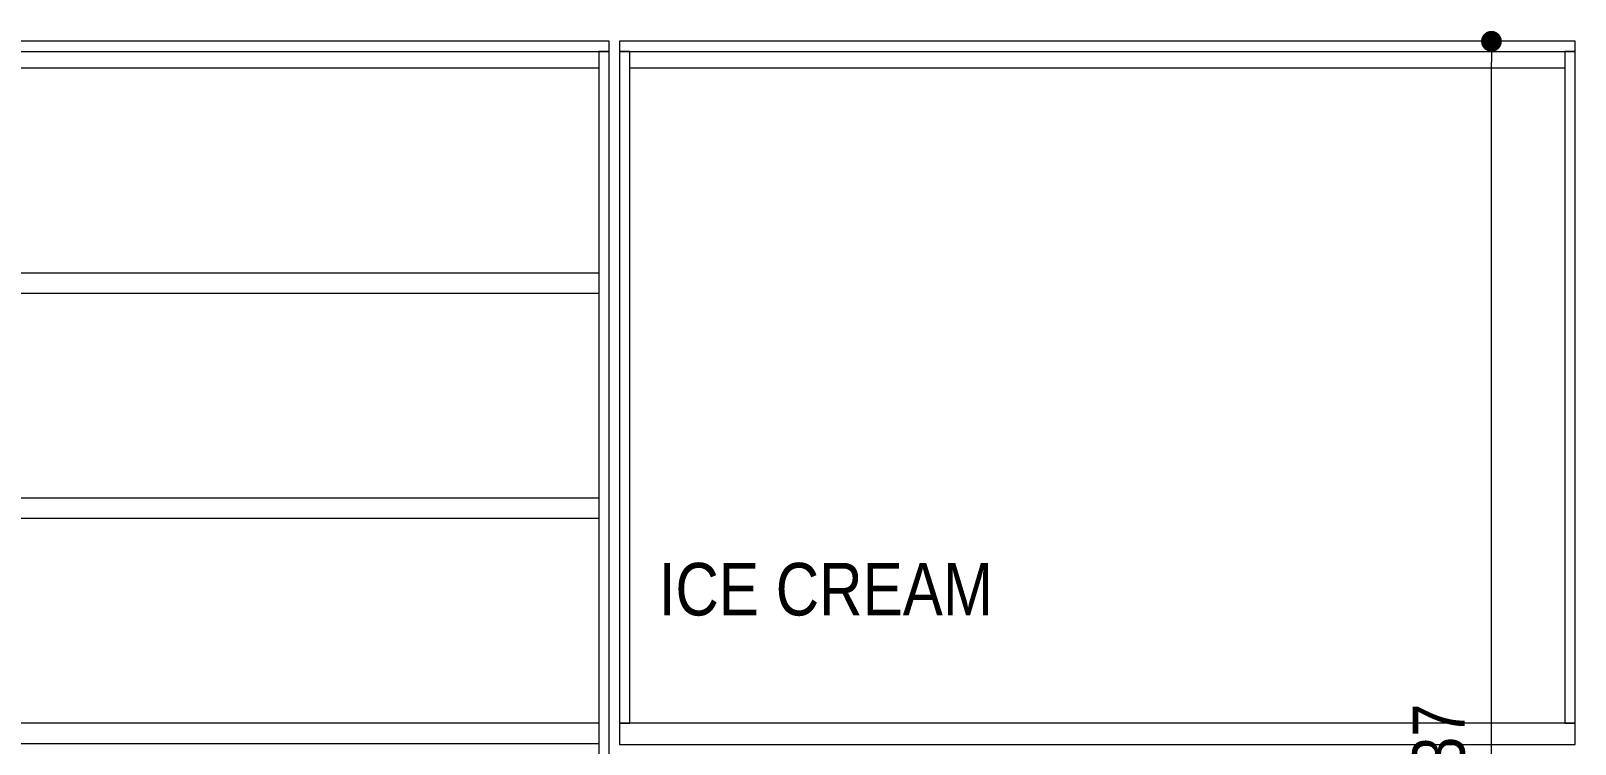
# Model space of a CAD drawing. Header units: millimetres. Extents: x 106699 to 122058, y 158555 to 162844.
# Drawn here: x 109925.6 to 110074.1, y 160426.1 to 160494.7 of the extents above; entities that cross this region are included whole.
import ezdxf

# ---------------------------------------------------------------- set-up
doc = ezdxf.new("R2010")
doc.units = ezdxf.units.MM
doc.layers.add('no3_paslanmaz kesit on', color=153, linetype='Continuous', lineweight=20)
doc.layers.add('no3_yazı tefriş', color=152, linetype='Continuous', lineweight=0)
doc.layers.add('S2000-002 Çizgi', color=7, linetype='Continuous')
doc.styles.add('BE', font='ARIALN.TTF')
doc.styles.get("Standard").update_dxf_attribs({"font": 'arial.ttf'})
doc.dimstyles.new('Copy of BE-50', dxfattribs={"dimscale": 100, "dimtxt": 0.05, "dimasz": 0.02, "dimexe": 0.025, "dimexo": 0, "dimgap": 0.025, "dimtad": 1, "dimdec": 1, "dimrnd": 0.5, "dimdsep": 46, "dimtxsty": 'BE', "dimblk": 'DOT', "dimcen": 0.5, "dimdle": 0.025, "dimse1": 1, "dimse2": 1, "dimclrd": 256, "dimclre": 256, "dimclrt": 256, "dimadec": 0, "dimazin": 2, "dimtm": 1e-09, "dimtfac": 1, "dimtdec": 1, "dimtix": 1, "dimtmove": 2, "dimatfit": 0, "dimldrblk": 'DOT', "dimfxl": 0.5, "dimfxlon": 1, "dimtolj": 1, "dimlwd": 9, "dimlwe": 0, "dimarcsym": 0})

# ---------------------------------------------------------------- blocks, each defined once
blk = doc.blocks.new('_Dot')
at = {"color": 0, "linetype": 'ByBlock', "lineweight": -2}
blk.add_line((-0.5, 0), (-1, 0), dxfattribs=at)
at = {"color": 0, "linetype": 'ByBlock', "const_width": 0.5}
blk.add_lwpolyline([(-0.25, 0, 1), (0.25, 0, 1)], format="xyb", close=True, dxfattribs=at)
blk = doc.blocks.new('*D138')
at = {"layer": 'Defpoints', "color": 0, "transparency": 16777216}
for p in [(117214.39, 160960.11), (117215.68, 160960.11), (117215.68, 160823.15)]:
    blk.add_point(p, dxfattribs=at)
at = {"layer": 'S2000-002 Çizgi', "color": 134, "lineweight": 9, "true_color": 0x00a5a5, "transparency": 16777216}
blk.add_line((117214.39, 160825.15), (117214.39, 160958.11), dxfattribs=at)
at = {"layer": 'S2000-002 Çizgi', "color": 134, "lineweight": 9, "true_color": 0x00a5a5, "transparency": 16777216, "xscale": 2, "yscale": 2, "zscale": 2}
for p, rotation in [((117214.39, 160960.11), 90), ((117214.39, 160823.15), 270)]:
    blk.add_blockref('_Dot', p, dxfattribs=dict(at, rotation=rotation))
at = {"layer": 'S2000-002 Çizgi', "color": 134, "true_color": 0x00a5a5, "transparency": 16777216, "insert": (117209.34, 160891.63), "char_height": 5, "attachment_point": 5, "rotation": 90, "style": 'BE'}
blk.add_mtext('\\A1;137', dxfattribs=at)
blk = doc.blocks.new('AA')
at = {"layer": 'no3_paslanmaz kesit on'}
for p, q in [((117128.53, 160937.82), (116980.53, 160937.82)), ((117128.53, 160935.85, 0.14), (116980.53, 160935.85, 0.14)), ((117128.53, 160916.17), (116980.53, 160916.17)), ((117128.53, 160914.2, 0.14), (116980.53, 160914.2, 0.14)), ((117128.53, 160894.52), (116980.53, 160894.52)), ((117128.53, 160892.55, 0.14), (116980.53, 160892.55, 0.14))]:
    blk.add_line(p, q, dxfattribs=at)
for points in [[(116979.59, 160959.12), (117129.52, 160959.12), (117129.52, 160960.11), (116979.59, 160960.11), (116979.59, 160959.12)], [(117128.53, 160957.53), (116980.58, 160957.53), (116980.58, 160959.12), (117128.53, 160959.12), (117128.53, 160957.53)], [(117128.53, 160873.2), (117129.52, 160873.2), (117129.52, 160959.12), (117128.53, 160959.12), (117128.53, 160873.2)], [(117130.52, 160959.12), (117222.44, 160959.12), (117222.44, 160960.11), (117130.52, 160960.11), (117130.52, 160959.12)], [(117130.52, 160894.52), (117131.5, 160894.52), (117131.5, 160959.12), (117130.52, 160959.12), (117130.52, 160894.52)], [(117221.45, 160957.53), (117131.5, 160957.53), (117131.5, 160959.12), (117221.45, 160959.12), (117221.45, 160957.53)], [(117221.45, 160894.52), (117222.44, 160894.52), (117222.44, 160959.12), (117221.45, 160959.12), (117221.45, 160894.52)], [(117130.52, 160892.47), (117222.44, 160892.47), (117222.44, 160894.52), (117130.52, 160894.52), (117130.52, 160892.47)]]:
    blk.add_lwpolyline(points, dxfattribs=at)
at = {"layer": 'no3_yazı tefriş', "insert": (117134.29, 160909.94, 0.14), "char_height": 5.0545, "attachment_point": 1}
blk.add_mtext_dynamic_manual_height_columns('{\\fArial Narrow|b0|i0|c162|p34;ICE CREAM}', width=988.5136, gutter_width=12.5, heights=[0], dxfattribs=at)
at = {"layer": 'S2000-002 Çizgi'}
dim = blk.add_linear_dim(base=(117214.39, 160960.11), p1=(117215.68, 160823.15), p2=(117215.68, 160960.11), angle=90, dimstyle='Copy of BE-50', dxfattribs=at)
dim.commit()
dim.dimension.update_dxf_attribs({"geometry": '*D138', "text_midpoint": (117209.34, 160891.63)})

msp = doc.modelspace()

# ---------------------------------------------------------------- block references
at = {"layer": 'S2000-002 Çizgi', "xscale": 0.9997817664690491, "yscale": 0.9997817664690491, "zscale": 0.9997817664690491}
msp.add_blockref('AA', (-7122.71, -431.28), dxfattribs=at)

doc.saveas('drawing.dxf')
